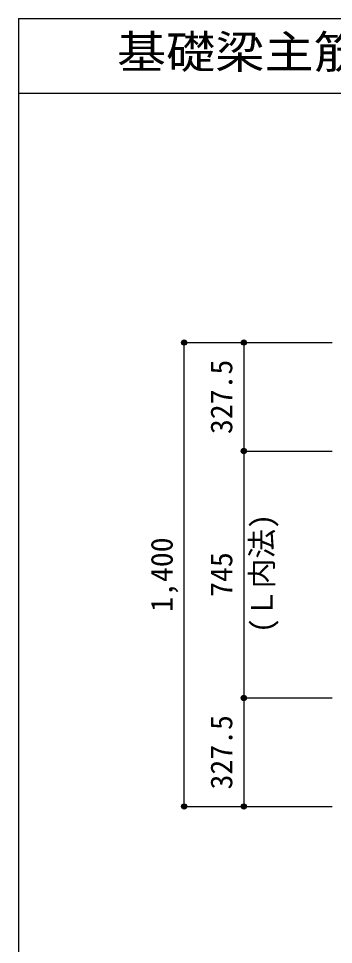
# Model space of a CAD drawing. Units: millimetres at full size, sheet at 1:30. Extents: x -5973 to 5954, y -4195 to 4201.
# Drawn here: x -5973 to -5022, y 1407 to 4201 of the extents above; entities that cross this region are included whole.
import ezdxf
from ezdxf.enums import TextEntityAlignment as Align

# ---------------------------------------------------------------- set-up
doc = ezdxf.new("R2010")
doc.units = ezdxf.units.MM
doc.header["$LTSCALE"] = 30
doc.header["$PDMODE"] = 32
doc.header["$PDSIZE"] = 15
for name, color, linetype in [('0-7_文字', 4, 'Continuous'), ('0-D_寸法', 4, 'Continuous'), ('6-7_文字', 7, 'Continuous'), ('F-0_枠', 6, 'Continuous')]:
    doc.layers.add(name, color=color, linetype=linetype)
doc.styles.add('ＭＳ ゴシック', font='')
doc.styles.get('ＭＳ ゴシック').set_extended_font_data('MS Gothic')

msp = doc.modelspace()

# ---------------------------------------------------------------- linework, layer by layer
at = {"layer": '0-D_寸法'}
for p, q in [((-5472.84, 3223.3), (-5292.84, 3223.3)), ((-5472.84, 3223.3), (-5292.84, 3223.3)), ((-5472.84, 1823.3), (-5472.84, 3223.3)), ((-5292.84, 3223.3), (-5292.84, 2895.8)), ((-5292.84, 3223.3), (-5025.8, 3223.3)), ((-5292.84, 2895.8), (-5025.8, 2895.8)), ((-5292.84, 2895.8), (-5292.84, 2150.8)), ((-5292.84, 2150.8), (-5025.8, 2150.8)), ((-5292.84, 2150.8), (-5292.84, 1823.3)), ((-5472.84, 1823.3), (-5292.84, 1823.3)), ((-5292.84, 1823.3), (-5025.8, 1823.3)), ((-5292.84, 1823.3), (-5025.8, 1823.3))]:
    msp.add_line(p, q, dxfattribs=at)
for centre, radius in [((-5472.84, 3223.3), 8), ((-5472.84, 3223.3), 7.2), ((-5472.84, 3223.3), 6.4), ((-5472.84, 3223.3), 5.6), ((-5472.84, 3223.3), 4.8), ((-5472.84, 3223.3), 4), ((-5472.84, 3223.3), 3.2), ((-5472.84, 3223.3), 2.4), ((-5472.84, 3223.3), 1.6), ((-5472.84, 3223.3), 0.8), ((-5292.84, 3223.3), 8), ((-5292.84, 3223.3), 7.2), ((-5292.84, 3223.3), 6.4), ((-5292.84, 3223.3), 5.6), ((-5292.84, 3223.3), 4.8), ((-5292.84, 3223.3), 4), ((-5292.84, 3223.3), 3.2), ((-5292.84, 3223.3), 2.4), ((-5292.84, 3223.3), 1.6), ((-5292.84, 3223.3), 0.8), ((-5292.84, 2895.8), 8), ((-5292.84, 2895.8), 7.2), ((-5292.84, 2895.8), 6.4), ((-5292.84, 2895.8), 5.6), ((-5292.84, 2895.8), 4.8), ((-5292.84, 2895.8), 4), ((-5292.84, 2895.8), 3.2), ((-5292.84, 2895.8), 2.4), ((-5292.84, 2895.8), 1.6), ((-5292.84, 2895.8), 0.8), ((-5292.84, 2150.8), 8), ((-5292.84, 2150.8), 7.2), ((-5292.84, 2150.8), 6.4), ((-5292.84, 2150.8), 5.6), ((-5292.84, 2150.8), 4.8), ((-5292.84, 2150.8), 4), ((-5292.84, 2150.8), 3.2), ((-5292.84, 2150.8), 2.4), ((-5292.84, 2150.8), 1.6), ((-5292.84, 2150.8), 0.8), ((-5472.84, 1823.3), 8), ((-5472.84, 1823.3), 7.2), ((-5472.84, 1823.3), 6.4), ((-5472.84, 1823.3), 5.6), ((-5472.84, 1823.3), 4.8), ((-5472.84, 1823.3), 4), ((-5472.84, 1823.3), 3.2), ((-5472.84, 1823.3), 2.4), ((-5472.84, 1823.3), 1.6), ((-5472.84, 1823.3), 0.8), ((-5292.84, 1823.3), 8), ((-5292.84, 1823.3), 7.2), ((-5292.84, 1823.3), 6.4), ((-5292.84, 1823.3), 5.6), ((-5292.84, 1823.3), 4.8), ((-5292.84, 1823.3), 4), ((-5292.84, 1823.3), 3.2), ((-5292.84, 1823.3), 2.4), ((-5292.84, 1823.3), 1.6), ((-5292.84, 1823.3), 0.8)]:
    msp.add_circle(centre, radius, dxfattribs=at)
at = {"layer": '0-D_寸法', "color": 7}
for p in [(-5472.84, 3223.3), (-5292.84, 3223.3), (-5292.84, 3223.3), (-5292.84, 2895.8), (-5292.84, 2895.8), (-5292.84, 2150.8), (-5292.84, 2150.8), (-5472.84, 1823.3), (-5292.84, 1823.3), (-5292.84, 1823.3)]:
    msp.add_point(p, dxfattribs=at)
at = {"layer": 'F-0_枠'}
for q in [(5954.1, 4201.15), (-5972.88, -4195.24)]:
    msp.add_line((-5972.88, 4201.15), q, dxfattribs=at)
at = {"layer": 'F-0_枠', "color": 2}
msp.add_line((-5972.88, 3976.15), (3723.6, 3976.15), dxfattribs=at)

# ---------------------------------------------------------------- texts
at = {"layer": '0-7_文字', "style": 'ＭＳ ゴシック'}
msp.add_text('(Ｌ内法)', height=65.98, rotation=90, dxfattribs=at).set_placement((-5185.6, 2346.52), align=Align.BOTTOM_LEFT)
at = {"layer": '0-D_寸法', "style": 'ＭＳ ゴシック'}
for s, p in [('327.5', (-5307.84, 2947.05)), ('1,400', (-5487.84, 2410.8)), ('745', (-5307.84, 2455.8)), ('327.5', (-5307.84, 1874.55))]:
    msp.add_text(s, height=65.98, rotation=90, dxfattribs=at).set_placement(p, align=Align.BOTTOM_LEFT)
at = {"layer": '6-7_文字', "color": 2, "style": 'ＭＳ ゴシック', "width": 1.1}
msp.add_text('\u3000\u3000基礎梁主筋\u3000４本タイプ', height=98.97, dxfattribs=at).set_placement((-5972.88, 4021.15), align=Align.BOTTOM_LEFT)

doc.saveas('drawing.dxf')
